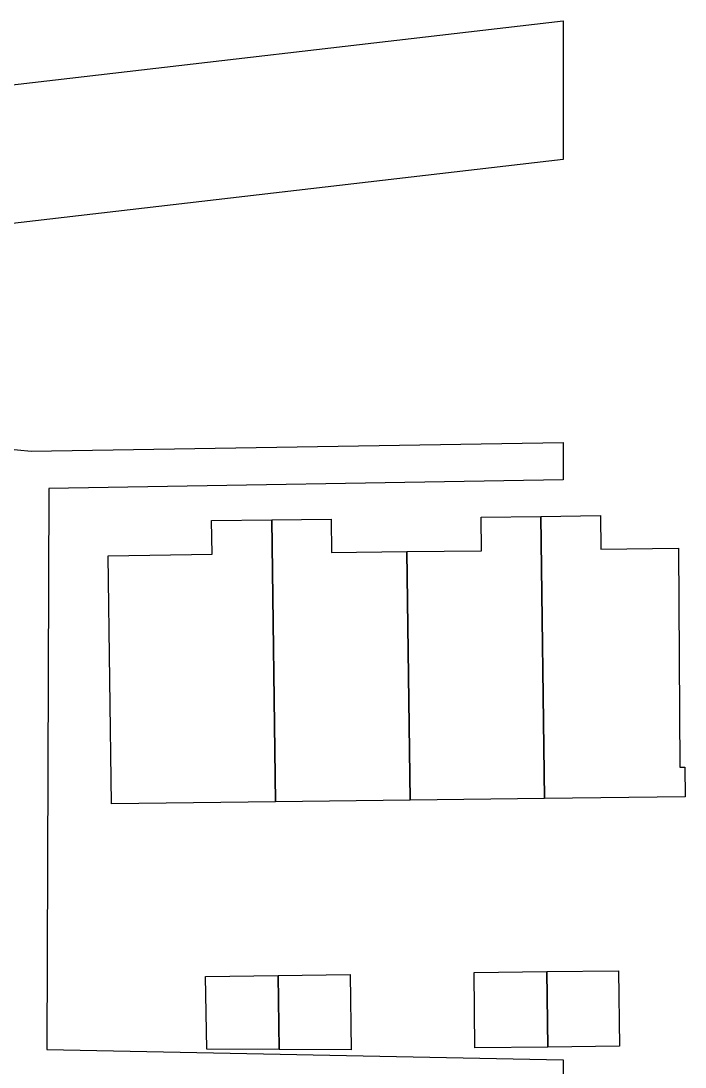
# Model space of a CAD drawing. Extents: x -2942 to 2655, y -2732 to 2337.
# Drawn here: x 1609 to 2655, y -97 to 1550 of the extents above; entities that cross this region are included whole.
import ezdxf

# ---------------------------------------------------------------- set-up
doc = ezdxf.new("R2010")
doc.units = 0
doc.layers.add('C-BLDG-EXST', color=7, linetype='Continuous')
doc.layers.add('C-ROAD', color=7, linetype='Continuous')

msp = doc.modelspace()

# ---------------------------------------------------------------- linework, layer by layer
at = {"layer": 'C-BLDG-EXST'}
for points in [[(2004.1487, 764.64087), (2010.08132, 320.30488), (1751.47279, 317.2585), (1746.34916, 708.06528), (1910.03569, 710.24126), (1909.22669, 763.33528)], [(2216.64455, 714.59323), (2222.03785, 322.91606), (2010.08132, 320.30488), (2004.1487, 764.64087), (2097.45271, 765.51126), (2098.26171, 712.85244)], [(2216.64455, 714.59323), (2334.48806, 715.89882), (2333.94873, 768.55764), (2427.79208, 769.86323), (2433.7247, 325.52724), (2222.03785, 322.91606)], [(2644.87223, 719.81559), (2647.02955, 375.13969), (2654.84983, 375.13969), (2655.11949, 328.13843), (2433.7247, 325.52724), (2427.79208, 769.86323), (2521.63542, 771.16882), (2522.17475, 718.51)], [(2437.50001, 53.09402), (2439.118, -65.71472), (2323.97113, -67.02031), (2322.62281, 51.78843)], [(2437.50001, 53.09402), (2550.21989, 54.39961), (2551.56821, -64.40913), (2439.118, -65.71472)], [(2013.85663, 47.00126), (2015.47462, -69.6315), (1901.40641, -69.1963), (1899.78842, 45.26047)], [(2015.47462, -69.6315), (2013.85663, 47.00126), (2127.3855, 48.74205), (2129.00349, -70.06669)]]:
    msp.add_lwpolyline(points, close=True, dxfattribs=at)
at = {"layer": 'C-ROAD'}
for points in [[(1558.90129, 1445.14061), (2463.0054, 1550.17356), (2463.0054, 1332.18181), (1586.36158, 1230.33902)], [(1582.045, 876.95869), (1624.66775, 872.52926), (2463.0054, 886.44077), (2463.0054, 827.37752), (1652.80996, 813.93301), (1649.77324, -69.84102), (2463.0054, -85.88881), (2463.0054, -144.95542)]]:
    msp.add_lwpolyline(points, dxfattribs=at)

doc.saveas('drawing.dxf')
